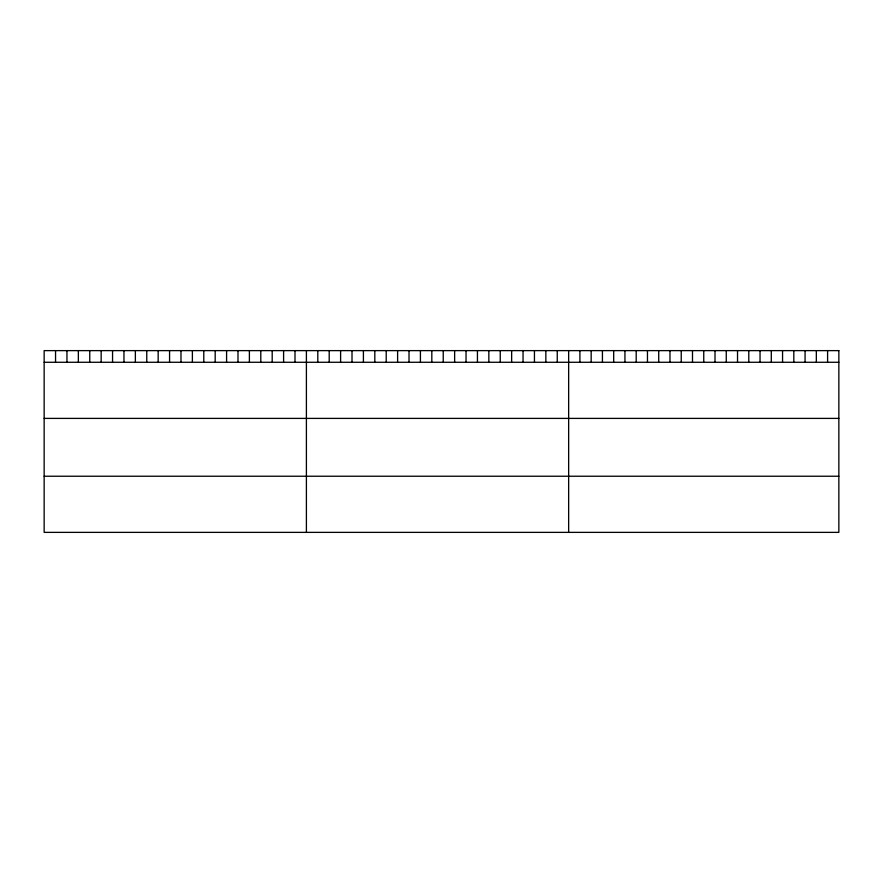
<?xml version="1.0" encoding="UTF-8"?>
<svg xmlns="http://www.w3.org/2000/svg" width="883" height="883" viewBox="0 0 883 883"><rect width="100%" height="100%" fill="white"/><g stroke="black" fill="none" stroke-linecap="round" stroke-linejoin="round"><path stroke-width="1.32" d="M44.15 362.273L838.85 362.273M44.15 418.399L838.85 418.399M44.15 476.235L838.85 476.235M827.592 350.628L827.592 362.273M816.334 350.628L816.334 362.273M805.075 350.628L805.075 362.273M793.817 350.628L793.817 362.273M782.559 350.628L782.559 362.273M771.3 350.628L771.3 362.273M760.042 350.628L760.042 362.273M748.784 350.628L748.784 362.273M737.526 350.628L737.526 362.273M726.268 350.628L726.268 362.273M715.009 350.628L715.009 362.273M703.751 350.628L703.751 362.273M692.493 350.628L692.493 362.273M681.235 350.628L681.235 362.273M669.976 350.628L669.976 362.273M658.718 350.628L658.718 362.273M647.46 350.628L647.46 362.273M636.202 350.628L636.202 362.273M624.943 350.628L624.943 362.273M613.685 350.628L613.685 362.273M602.427 350.628L602.427 362.273M591.168 350.628L591.168 362.273M579.91 350.628L579.91 362.273M568.652 350.628L568.652 532.372M557.25 350.628L557.25 362.273M545.849 350.628L545.849 362.273M534.447 350.628L534.447 362.273M523.045 350.628L523.045 362.273M511.643 350.628L511.643 362.273M500.242 350.628L500.242 362.273M488.84 350.628L488.84 362.273M477.438 350.628L477.438 362.273M466.036 350.628L466.036 362.273M454.635 350.628L454.635 362.273M443.233 350.628L443.233 362.273M431.82 350.628L431.82 362.273M420.418 350.628L420.418 362.273M409.017 350.628L409.017 362.273M397.615 350.628L397.615 362.273M386.213 350.628L386.213 362.273M374.811 350.628L374.811 362.273M363.41 350.628L363.41 362.273M352.008 350.628L352.008 362.273M340.606 350.628L340.606 362.273M329.204 350.628L329.204 362.273M317.803 350.628L317.803 362.273M306.401 350.628L306.401 532.372M294.999 350.628L294.999 362.273M283.598 350.628L283.598 362.273M272.196 350.628L272.196 362.273M260.794 350.628L260.794 362.273M249.392 350.628L249.392 362.273M237.991 350.628L237.991 362.273M226.589 350.628L226.589 362.273M215.187 350.628L215.187 362.273M203.785 350.628L203.785 362.273M192.384 350.628L192.384 362.273M180.982 350.628L180.982 362.273M169.569 350.628L169.569 362.273M158.167 350.628L158.167 362.273M146.766 350.628L146.766 362.273M135.364 350.628L135.364 362.273M123.962 350.628L123.962 362.273M112.56 350.628L112.56 362.273M101.159 350.628L101.159 362.273M89.757 350.628L89.757 362.273M78.355 350.628L78.355 362.273M66.953 350.628L66.953 362.273M55.552 350.628L55.552 362.273M838.85 350.628L44.15 350.628L44.15 532.372L838.85 532.372L838.85 350.628"/></g></svg>
